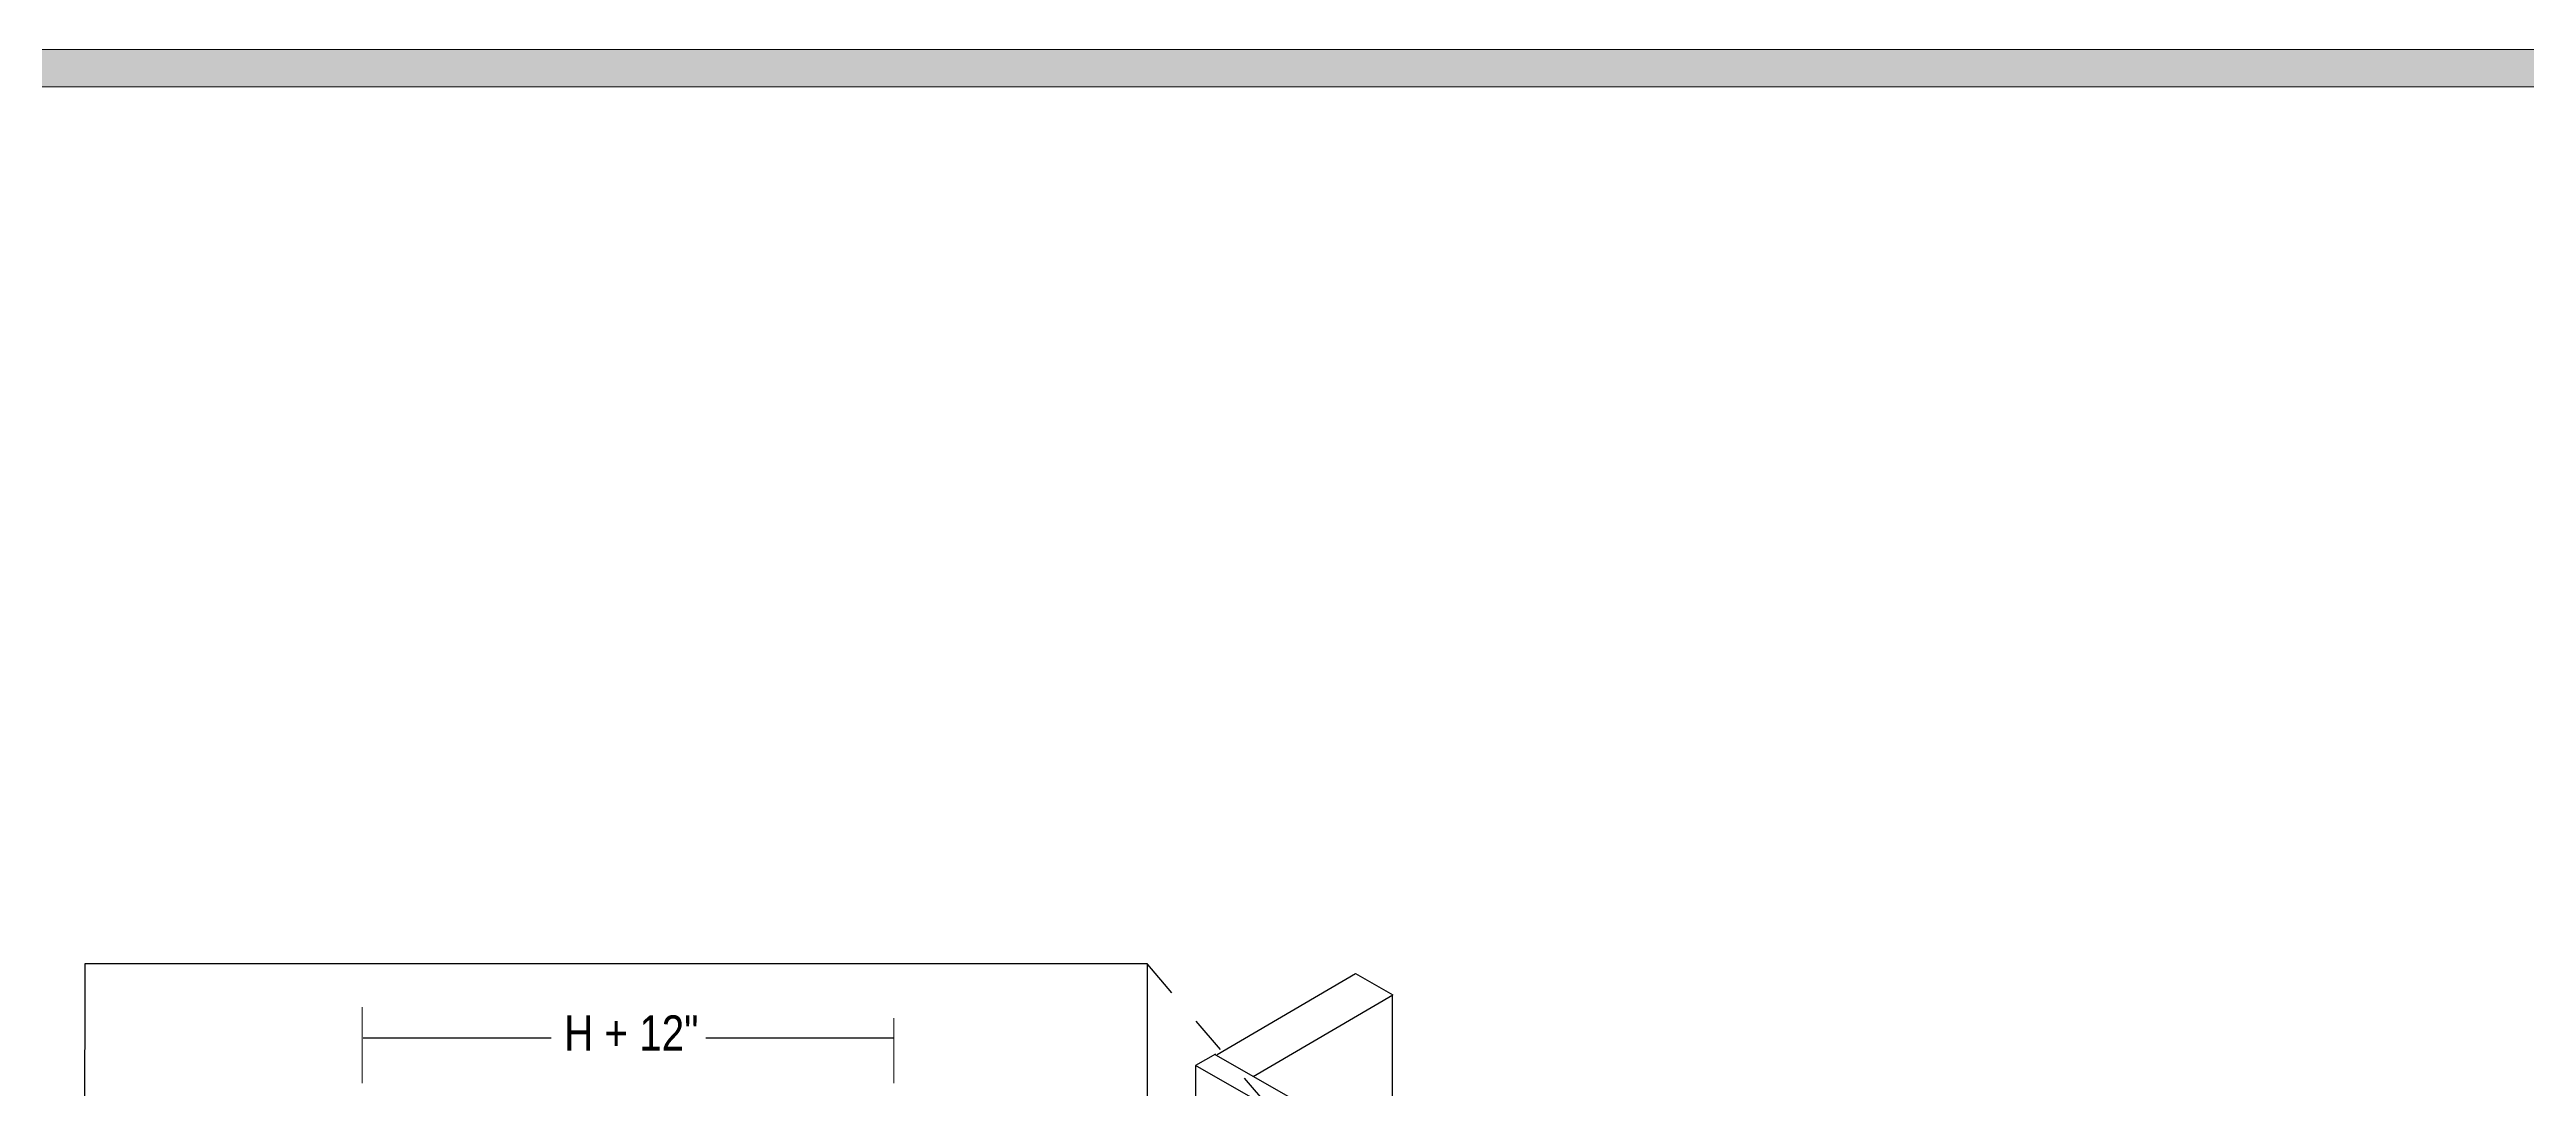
# Model space of a CAD drawing. Extents: x -1392 to 5791, y -3809 to 1722.
# Drawn here: x -1 to 597, y -1486 to -1236 of the extents above; entities that cross this region are included whole.
import ezdxf

# ---------------------------------------------------------------- set-up
doc = ezdxf.new("R2010")
doc.units = 0
doc.header["$MEASUREMENT"] = 0
doc.linetypes.add('AI-Linetype-52', pattern=[18, 9, -9])
for name, color, linetype, lineweight in [('G-ANNO-TTLB', 7, 'Continuous', 0), ('TYVEK', 7, 'Continuous', 0), ('WALL SCRATCH', 7, 'Continuous', 0)]:
    doc.layers.add(name, color=color, linetype=linetype, lineweight=lineweight)

msp = doc.modelspace()

# ---------------------------------------------------------------- hatches: boundary and pattern name
at = {"layer": 'G-ANNO-TTLB', "true_color": 0xff00ff, "transparency": 33554687}
h = msp.add_hatch(color=6, dxfattribs=at)
edge = h.paths.add_edge_path()
edge.add_spline(control_points=[(1773.02, -3692.6), (1773.02, -3692.6), (-1156.5, -3692.6), (-1156.5, -3692.6), (-1156.5, -3692.6), (-1156.5, -1235.6), (-1156.5, -1235.6), (-1156.5, -1235.6), (1773.02, -1235.6), (1773.02, -1235.6), (1773.02, -1235.6), (1773.02, -3692.6), (1773.02, -3692.6)], knot_values=[0, 0, 0, 0, 1, 1, 1, 2, 2, 2, 3, 3, 3, 4, 4, 4, 4], degree=3, periodic=0)
edge = h.paths.add_edge_path()
edge.add_spline(control_points=[(-1147.5, -1244.6), (-1147.5, -1244.6), (-1147.5, -3683.6), (-1147.5, -3683.6), (-1147.5, -3683.6), (1764.02, -3683.6), (1764.02, -3683.6), (1764.02, -3683.6), (1764.02, -1244.6), (1764.02, -1244.6), (1764.02, -1244.6), (-1147.5, -1244.6), (-1147.5, -1244.6)], knot_values=[0, 0, 0, 0, 1, 1, 1, 2, 2, 2, 3, 3, 3, 4, 4, 4, 4], degree=3, periodic=0)
edge.add_line((-1147.5, -1244.6), (-1147.5, -1244.6))

# ---------------------------------------------------------------- linework, layer by layer
at = {"layer": 'G-ANNO-TTLB'}
for points in [[(1773.02, -3692.6), (1773.02, -3692.6), (-1156.5, -3692.6), (-1156.5, -3692.6), (-1156.5, -3692.6), (-1156.5, -1235.6), (-1156.5, -1235.6), (-1156.5, -1235.6), (1773.02, -1235.6), (1773.02, -1235.6), (1773.02, -1235.6), (1773.02, -3692.6), (1773.02, -3692.6)], [(-1147.5, -1244.6), (-1147.5, -1244.6), (-1147.5, -3683.6), (-1147.5, -3683.6), (-1147.5, -3683.6), (1764.02, -3683.6), (1764.02, -3683.6), (1764.02, -3683.6), (1764.02, -1244.6), (1764.02, -1244.6), (1764.02, -1244.6), (-1147.5, -1244.6), (-1147.5, -1244.6)]]:
    msp.add_open_spline(points, degree=3, knots=[0, 0, 0, 0, 1, 1, 1, 2, 2, 2, 3, 3, 3, 4, 4, 4, 4], dxfattribs=at)
at = {"layer": 'TYVEK', "color": 18, "linetype": 'AI-Linetype-52', "lineweight": 25, "true_color": 0x000000}
msp.add_line((263.97, -1456.44), (430.33, -1651.22), dxfattribs=at)
at = {"layer": 'TYVEK', "color": 18, "lineweight": 9, "true_color": 0x000000}
for p, q in [((74.58, -1485.03), (74.58, -1466.69)), ((202.81, -1485.03), (202.81, -1469.37))]:
    msp.add_line(p, q, dxfattribs=at)
at = {"layer": 'TYVEK', "color": 18, "lineweight": 25, "true_color": 0x000000}
for p, q in [((74.85, -1474.1), (120.2, -1474.1)), ((157.46, -1474.1), (202.81, -1474.1))]:
    msp.add_line(p, q, dxfattribs=at)
msp.add_lwpolyline([(105.84, -1622.18), (263.97, -1622.18), (263.97, -1456.27), (7.74, -1456.27), (7.37, -1622.18), (105.84, -1622.18)], dxfattribs=at)
at = {"layer": 'WALL SCRATCH', "color": 33, "lineweight": 25, "true_color": 0xcc9966}
for p, q in [((280.77, -1478.13), (314.18, -1458.56)), ((314.18, -1458.56), (323.15, -1463.75)), ((289.51, -1483.44), (323.15, -1463.75)), ((323.13, -1502.61), (323.13, -1463.87))]:
    msp.add_line(p, q, dxfattribs=at)
at = {"layer": 'WALL SCRATCH', "color": 2, "lineweight": 25, "true_color": 0xffff00}
for p, q in [((280.37, -1478.02), (275.56, -1480.81)), ((275.56, -1480.81), (275.56, -1903.05)), ((544.35, -1634.29), (275.56, -1480.81)), ((280.51, -1478.28), (280.26, -1478.13)), ((280.51, -1478.28), (280.26, -1478.13)), ((549.3, -1631.76), (280.51, -1478.28))]:
    msp.add_line(p, q, dxfattribs=at)

# ---------------------------------------------------------------- texts
at = {"layer": 'TYVEK', "insert": (123.31, -1477.2), "char_height": 0.2, "attachment_point": 7}
msp.add_mtext('\\C18;\\c0;\\FArial Narrow|b0|i0|c1;\\H8.496000;\\W1.000000;H + 12"', dxfattribs=at)

doc.saveas('drawing.dxf')
